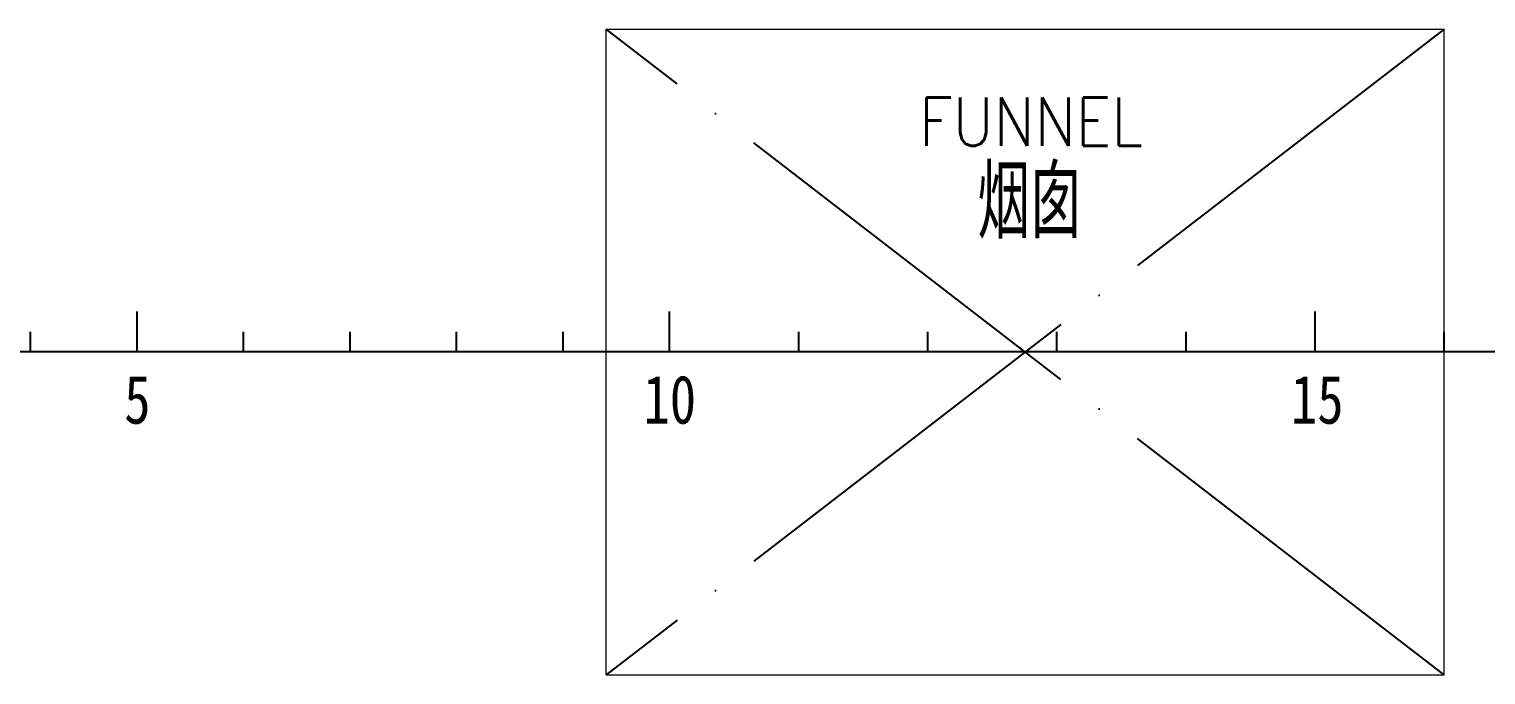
# Model space of a CAD drawing. Header units: millimetres. Extents: x -1838618 to -1600818, y -1770412 to -1553248.
# Drawn here: x -1648288 to -1639262, y -1687546 to -1683546 of the extents above; entities that cross this region are included whole.
import ezdxf
from ezdxf.enums import TextEntityAlignment as Align

# ---------------------------------------------------------------- set-up
doc = ezdxf.new("R2010")
doc.units = ezdxf.units.MM
doc.header["$LTSCALE"] = 100
doc.linetypes.add('ACAD_ISO04W100', pattern=[30, 24, -3, 0, -3])
doc.layers.add('11', color=7, linetype='Continuous')
doc.styles.add('ROMANS4', font='romans.shx', dxfattribs={"width": 0.8, "height": 400, "bigfont": 'hzdx.shx'})
doc.styles.add('ROMANT', font='', dxfattribs={"width": 0.8})
doc.styles.add('样式 1', font='gbenor.shx', dxfattribs={"bigfont": 'gbcbig.shx'})
doc.styles.get('ROMANT').set_extended_font_data('SimSun')

# ---------------------------------------------------------------- blocks, each defined once
blk = doc.blocks.new('70')
at = {"color": 4}
for p, q in [((0, 0), (0, 250)), ((3300, 0), (3300, 250)), ((7300, 0), (7300, 250)), ((-660, 0), (-660, 125)), ((0, 0), (0, 125)), ((0, 0), (0, 125)), ((660, 0), (660, 125)), ((1320, 0), (1320, 125)), ((1980, 0), (1980, 125)), ((2640, 0), (2640, 125)), ((3300, 0), (3300, 125)), ((4100, 0), (4100, 125)), ((4900, 0), (4900, 125)), ((5700, 0), (5700, 125)), ((6500, 0), (6500, 125)), ((8100, 0), (8100, 125))]:
    blk.add_line(p, q, dxfattribs=at)
at = {"color": 4, "ltscale": 100}
blk.add_line((23486.6, 0), (-1320, 0), dxfattribs=at)
at = {"color": 4, "style": 'ROMANT', "width": 0.8}
for s, p in [('5', (-79.8, -444)), ('10', (3137.4, -444)), ('15', (7149.8, -444))]:
    blk.add_text(s, height=300, dxfattribs=at).set_placement(p)

msp = doc.modelspace()

# ---------------------------------------------------------------- linework, layer by layer
at = {"color": 9, "linetype": 'ACAD_ISO04W100'}
for p, q in [((-1639519.2, -1683545.7), (-1644713.2, -1687545.7)), ((-1639519.2, -1687545.7), (-1644713.2, -1683545.7))]:
    msp.add_line(p, q, dxfattribs=at)
at = {"layer": '11', "color": 6, "linetype": 'Continuous', "lineweight": 20}
for p, q in [((-1644713.2, -1683545.7), (-1639519.2, -1683545.7)), ((-1644713.2, -1687545.7), (-1644713.2, -1683545.7)), ((-1639519.2, -1687545.7), (-1639519.2, -1683545.7)), ((-1644713.2, -1687545.7), (-1639519.2, -1687545.7))]:
    msp.add_line(p, q, dxfattribs=at)

# ---------------------------------------------------------------- block references
at = {"color": 7}
msp.add_blockref('70', (-1647619.2, -1685545.7), dxfattribs=at)

# ---------------------------------------------------------------- texts
at = {"color": 2, "style": 'ROMANS4', "width": 0.9}
msp.add_text('FUNNEL', height=300, dxfattribs=at).set_placement((-1642080, -1684119.6), align=Align.MIDDLE)
at = {"color": 2, "style": '样式 1'}
msp.add_text('烟囱', height=450, dxfattribs=at).set_placement((-1642088.3, -1684595.1), align=Align.MIDDLE)

doc.saveas('drawing.dxf')
